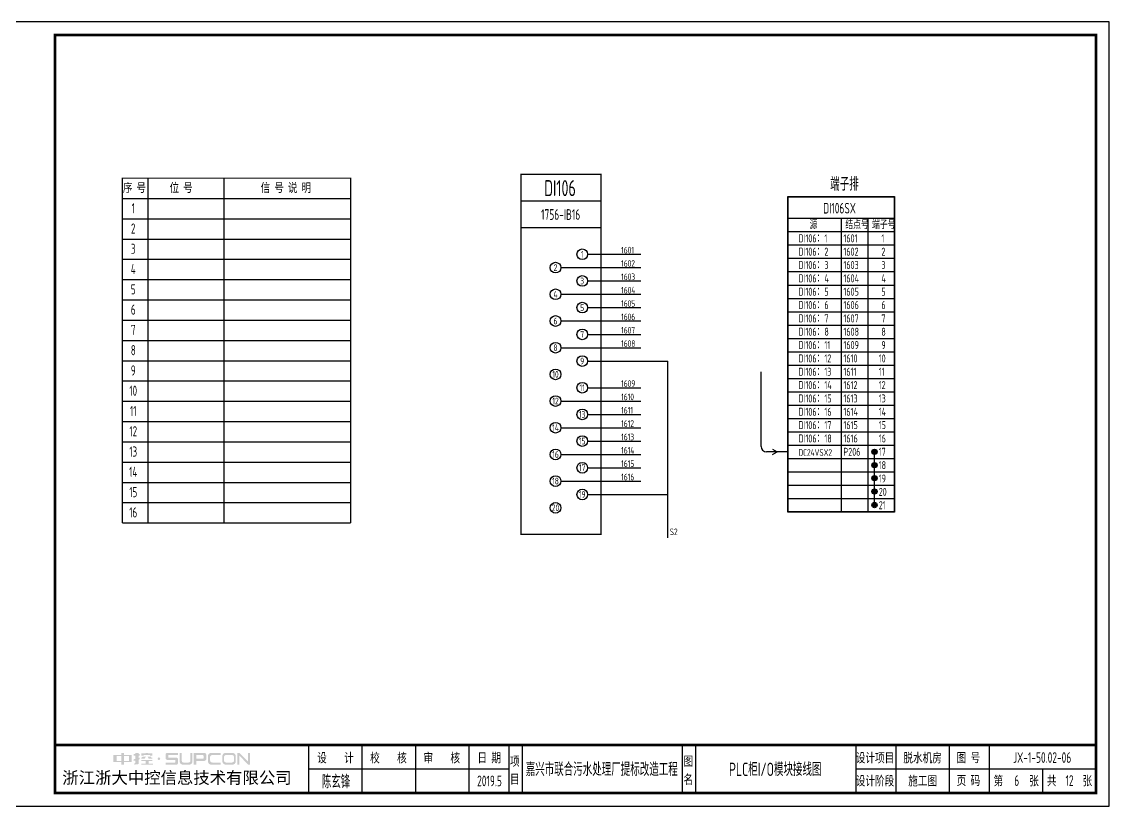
# Model space of a CAD drawing. Header units: millimetres. Extents: x 30557 to 235556, y -116603 to -73383.
# Drawn here: x 106851 to 110926, y -79651 to -76711 of the extents above; entities that cross this region are included whole.
import ezdxf
from ezdxf.enums import TextEntityAlignment as Align

# ---------------------------------------------------------------- set-up
doc = ezdxf.new("R2010")
doc.units = ezdxf.units.MM
doc.layers.add('1', color=3, linetype='Continuous')
doc.layers.add('符号层', color=3, linetype='Continuous')
doc.layers.add('_Drawing', color=7, linetype='Continuous', lineweight=25)
doc.styles.add('supcon', font='sceie.shx', dxfattribs={"width": 0.75, "height": 40, "bigfont": 'sceic.shx'})
doc.styles.add('Title', font='', dxfattribs={"height": 45})
doc.styles.get('Title').set_extended_font_data('SimHei')

# ---------------------------------------------------------------- blocks, each defined once
blk = doc.blocks.new('中控·SUPCON')
at = {"linetype": 'Continuous'}
h = blk.add_hatch(color=2, dxfattribs=at)
h.dxf.hatch_style = 1
h.paths.add_polyline_path([(34, 33), (20, 33), (20, 37), (15, 37), (15, 36), (15, 33), (0, 33), (0, 20), (13, 20), (15, 20), (15, 15), (20, 15), (20, 20), (22, 20), (34, 20)])
h.paths.add_polyline_path([(20, 30), (20, 31), (29, 31), (29, 22), (20, 22)], flags=16)
h.paths.add_polyline_path([(15, 30), (15, 22), (6, 22), (6, 31), (15, 31)], flags=16)
h.paths.add_polyline_path([(47, 32), (49, 32), (49, 35), (47, 35), (47, 37), (41, 37), (41, 35), (38, 35), (38, 32), (41, 32), (41, 25.8), (38, 25), (38, 22), (41, 22.8), (41, 18.3), (39, 17), (39, 15), (47, 16), (47, 24.5), (49, 25), (49, 28), (47, 27.5)])
h.paths.add_polyline_path([(61, 30), (55, 30), (52, 28), (52, 26), (58, 26)])
h.paths.add_polyline_path([(73, 28), (71, 28), (70, 30), (64, 30), (66, 26), (73, 26)])
h.paths.add_polyline_path([(73, 36), (64.6, 36), (64.6, 37), (60.4, 37), (60.4, 36), (52, 36), (52, 32), (56.8, 32), (56.8, 33.1), (68.2, 33.1), (68.2, 32), (73, 32)])
h.paths.add_polyline_path([(66, 22), (73, 22), (73, 24), (52, 24), (52, 22), (60, 22), (60, 17), (52, 17), (52, 15), (74, 15), (74, 17), (66, 17)])
h.paths.add_polyline_path([(82.7, 26.1, 1), (87.6, 26.1, 1)])
h.paths.add_polyline_path([(118, 28), (103.5, 28, -0.414214), (102.5, 29), (102.5, 32, -0.414214), (103.5, 33), (121, 33), (121, 37), (100.5, 37, 0.414214), (97.5, 34), (97.5, 27, 0.414214), (100.5, 24), (115, 24, -0.414214), (116, 23), (116, 20, -0.414214), (115, 19), (97.5, 19), (97.5, 15), (118, 15, 0.414214), (121, 18), (121, 25, 0.414214)])
h.paths.add_polyline_path([(128, 37), (124, 37), (124, 36), (124, 21, 0.414214), (130, 15), (142, 15, 0.414214), (148, 21), (148, 37), (144, 37), (144, 22, -0.414214), (141, 19), (131, 19, -0.414214), (128, 22)])
h.paths.add_polyline_path([(174, 26), (174, 33, 0.414214), (170, 37), (150, 37), (150, 36), (150, 15), (155, 15), (155, 22), (170, 22, 0.414214)])
h.paths.add_polyline_path([(167, 26), (155, 26), (155, 33), (167, 33, -0.414214), (169, 31), (169, 28, -0.414214)], flags=16)
h.paths.add_polyline_path([(201, 19), (185, 19, -0.414214), (181, 23), (181, 29, -0.414214), (185, 33), (201, 33), (201, 37), (183, 37, 0.414214), (177, 31), (177, 21, 0.414214), (183, 15), (201, 15)])
h.paths.add_polyline_path([(229, 21), (229, 31, 0.414214), (223, 37), (210, 37, 0.414214), (204, 31), (204, 21, 0.414214), (210, 15), (223, 15, 0.414214)])
h.paths.add_polyline_path([(207, 23), (207, 29, -0.414214), (211, 33), (222, 33, -0.414214), (226, 29), (226, 23, -0.414214), (222, 19), (211, 19, -0.414214)], flags=16)
h.paths.add_polyline_path([(236, 32.1), (252, 15), (256, 15), (256, 37), (252, 37), (252, 21), (236, 37), (232, 37), (232, 36), (232, 15), (236, 15)])
h = blk.add_hatch(color=2, dxfattribs=at)
h.dxf.hatch_style = 1
h.paths.add_polyline_path([(34, 33), (20, 33), (20, 37), (15, 37), (15, 36), (15, 33), (0, 33), (0, 20), (13, 20), (15, 20), (15, 15), (20, 15), (20, 20), (22, 20), (34, 20)])
h.paths.add_polyline_path([(20, 30), (20, 31), (29, 31), (29, 22), (20, 22)], flags=16)
h.paths.add_polyline_path([(15, 30), (15, 22), (6, 22), (6, 31), (15, 31)], flags=16)
h.paths.add_polyline_path([(47, 32), (49, 32), (49, 35), (47, 35), (47, 37), (41, 37), (41, 35), (38, 35), (38, 32), (41, 32), (41, 25.8), (38, 25), (38, 22), (41, 22.8), (41, 18.3), (39, 17), (39, 15), (47, 16), (47, 24.5), (49, 25), (49, 28), (47, 27.5)])
h.paths.add_polyline_path([(61, 30), (55, 30), (52, 28), (52, 26), (58, 26)])
h.paths.add_polyline_path([(73, 28), (71, 28), (70, 30), (64, 30), (66, 26), (73, 26)])
h.paths.add_polyline_path([(73, 36), (64.6, 36), (64.6, 37), (60.4, 37), (60.4, 36), (52, 36), (52, 32), (56.8, 32), (56.8, 33.1), (68.2, 33.1), (68.2, 32), (73, 32)])
h.paths.add_polyline_path([(66, 22), (73, 22), (73, 24), (52, 24), (52, 22), (60, 22), (60, 17), (52, 17), (52, 15), (74, 15), (74, 17), (66, 17)])
h.paths.add_polyline_path([(82.7, 26.1, 1), (87.6, 26.1, 1)])
h.paths.add_polyline_path([(118, 28), (103.5, 28, -0.414214), (102.5, 29), (102.5, 32, -0.414214), (103.5, 33), (121, 33), (121, 37), (100.5, 37, 0.414214), (97.5, 34), (97.5, 27, 0.414214), (100.5, 24), (115, 24, -0.414214), (116, 23), (116, 20, -0.414214), (115, 19), (97.5, 19), (97.5, 15), (118, 15, 0.414214), (121, 18), (121, 25, 0.414214)])
h.paths.add_polyline_path([(128, 37), (124, 37), (124, 36), (124, 21, 0.414214), (130, 15), (142, 15, 0.414214), (148, 21), (148, 37), (144, 37), (144, 22, -0.414214), (141, 19), (131, 19, -0.414214), (128, 22)])
h.paths.add_polyline_path([(174, 26), (174, 33, 0.414214), (170, 37), (150, 37), (150, 36), (150, 15), (155, 15), (155, 22), (170, 22, 0.414214)])
h.paths.add_polyline_path([(167, 26), (155, 26), (155, 33), (167, 33, -0.414214), (169, 31), (169, 28, -0.414214)], flags=16)
h.paths.add_polyline_path([(201, 19), (185, 19, -0.414214), (181, 23), (181, 29, -0.414214), (185, 33), (201, 33), (201, 37), (183, 37, 0.414214), (177, 31), (177, 21, 0.414214), (183, 15), (201, 15)])
h.paths.add_polyline_path([(229, 21), (229, 31, 0.414214), (223, 37), (210, 37, 0.414214), (204, 31), (204, 21, 0.414214), (210, 15), (223, 15, 0.414214)])
h.paths.add_polyline_path([(207, 23), (207, 29, -0.414214), (211, 33), (222, 33, -0.414214), (226, 29), (226, 23, -0.414214), (222, 19), (211, 19, -0.414214)], flags=16)
h.paths.add_polyline_path([(236, 32.1), (252, 15), (256, 15), (256, 37), (252, 37), (252, 21), (236, 37), (232, 37), (232, 36), (232, 15), (236, 15)])
h = blk.add_hatch(color=2, dxfattribs=at)
h.dxf.hatch_style = 1
h.paths.add_polyline_path([(34, 33), (20, 33), (20, 37), (15, 37), (15, 36), (15, 33), (0, 33), (0, 20), (13, 20), (15, 20), (15, 15), (20, 15), (20, 20), (22, 20), (34, 20)])
h.paths.add_polyline_path([(20, 30), (20, 31), (29, 31), (29, 22), (20, 22)], flags=16)
h.paths.add_polyline_path([(15, 30), (15, 22), (6, 22), (6, 31), (15, 31)], flags=16)
h.paths.add_polyline_path([(47, 32), (49, 32), (49, 35), (47, 35), (47, 37), (41, 37), (41, 35), (38, 35), (38, 32), (41, 32), (41, 25.8), (38, 25), (38, 22), (41, 22.8), (41, 18.3), (39, 17), (39, 15), (47, 16), (47, 24.5), (49, 25), (49, 28), (47, 27.5)])
h.paths.add_polyline_path([(61, 30), (55, 30), (52, 28), (52, 26), (58, 26)])
h.paths.add_polyline_path([(73, 28), (71, 28), (70, 30), (64, 30), (66, 26), (73, 26)])
h.paths.add_polyline_path([(73, 36), (64.6, 36), (64.6, 37), (60.4, 37), (60.4, 36), (52, 36), (52, 32), (56.8, 32), (56.8, 33.1), (68.2, 33.1), (68.2, 32), (73, 32)])
h.paths.add_polyline_path([(66, 22), (73, 22), (73, 24), (52, 24), (52, 22), (60, 22), (60, 17), (52, 17), (52, 15), (74, 15), (74, 17), (66, 17)])
h.paths.add_polyline_path([(82.7, 26.1, 1), (87.6, 26.1, 1)])
h.paths.add_polyline_path([(118, 28), (103.5, 28, -0.414214), (102.5, 29), (102.5, 32, -0.414214), (103.5, 33), (121, 33), (121, 37), (100.5, 37, 0.414214), (97.5, 34), (97.5, 27, 0.414214), (100.5, 24), (115, 24, -0.414214), (116, 23), (116, 20, -0.414214), (115, 19), (97.5, 19), (97.5, 15), (118, 15, 0.414214), (121, 18), (121, 25, 0.414214)])
h.paths.add_polyline_path([(128, 37), (124, 37), (124, 36), (124, 21, 0.414214), (130, 15), (142, 15, 0.414214), (148, 21), (148, 37), (144, 37), (144, 22, -0.414214), (141, 19), (131, 19, -0.414214), (128, 22)])
h.paths.add_polyline_path([(174, 26), (174, 33, 0.414214), (170, 37), (150, 37), (150, 36), (150, 15), (155, 15), (155, 22), (170, 22, 0.414214)])
h.paths.add_polyline_path([(167, 26), (155, 26), (155, 33), (167, 33, -0.414214), (169, 31), (169, 28, -0.414214)], flags=16)
h.paths.add_polyline_path([(201, 19), (185, 19, -0.414214), (181, 23), (181, 29, -0.414214), (185, 33), (201, 33), (201, 37), (183, 37, 0.414214), (177, 31), (177, 21, 0.414214), (183, 15), (201, 15)])
h.paths.add_polyline_path([(229, 21), (229, 31, 0.414214), (223, 37), (210, 37, 0.414214), (204, 31), (204, 21, 0.414214), (210, 15), (223, 15, 0.414214)])
h.paths.add_polyline_path([(207, 23), (207, 29, -0.414214), (211, 33), (222, 33, -0.414214), (226, 29), (226, 23, -0.414214), (222, 19), (211, 19, -0.414214)], flags=16)
h.paths.add_polyline_path([(236, 32.1), (252, 15), (256, 15), (256, 37), (252, 37), (252, 21), (236, 37), (232, 37), (232, 36), (232, 15), (236, 15)])
h = blk.add_hatch(color=2, dxfattribs=at)
h.dxf.hatch_style = 1
h.paths.add_polyline_path([(34, 33), (20, 33), (20, 37), (15, 37), (15, 36), (15, 33), (0, 33), (0, 20), (13, 20), (15, 20), (15, 15), (20, 15), (20, 20), (22, 20), (34, 20)])
h.paths.add_polyline_path([(20, 30), (20, 31), (29, 31), (29, 22), (20, 22)], flags=16)
h.paths.add_polyline_path([(15, 30), (15, 22), (6, 22), (6, 31), (15, 31)], flags=16)
h.paths.add_polyline_path([(47, 32), (49, 32), (49, 35), (47, 35), (47, 37), (41, 37), (41, 35), (38, 35), (38, 32), (41, 32), (41, 25.8), (38, 25), (38, 22), (41, 22.8), (41, 18.3), (39, 17), (39, 15), (47, 16), (47, 24.5), (49, 25), (49, 28), (47, 27.5)])
h.paths.add_polyline_path([(61, 30), (55, 30), (52, 28), (52, 26), (58, 26)])
h.paths.add_polyline_path([(73, 28), (71, 28), (70, 30), (64, 30), (66, 26), (73, 26)])
h.paths.add_polyline_path([(73, 36), (64.6, 36), (64.6, 37), (60.4, 37), (60.4, 36), (52, 36), (52, 32), (56.8, 32), (56.8, 33.1), (68.2, 33.1), (68.2, 32), (73, 32)])
h.paths.add_polyline_path([(66, 22), (73, 22), (73, 24), (52, 24), (52, 22), (60, 22), (60, 17), (52, 17), (52, 15), (74, 15), (74, 17), (66, 17)])
h.paths.add_polyline_path([(82.7, 26.1, 1), (87.6, 26.1, 1)])
h.paths.add_polyline_path([(118, 28), (103.5, 28, -0.414214), (102.5, 29), (102.5, 32, -0.414214), (103.5, 33), (121, 33), (121, 37), (100.5, 37, 0.414214), (97.5, 34), (97.5, 27, 0.414214), (100.5, 24), (115, 24, -0.414214), (116, 23), (116, 20, -0.414214), (115, 19), (97.5, 19), (97.5, 15), (118, 15, 0.414214), (121, 18), (121, 25, 0.414214)])
h.paths.add_polyline_path([(128, 37), (124, 37), (124, 36), (124, 21, 0.414214), (130, 15), (142, 15, 0.414214), (148, 21), (148, 37), (144, 37), (144, 22, -0.414214), (141, 19), (131, 19, -0.414214), (128, 22)])
h.paths.add_polyline_path([(174, 26), (174, 33, 0.414214), (170, 37), (150, 37), (150, 36), (150, 15), (155, 15), (155, 22), (170, 22, 0.414214)])
h.paths.add_polyline_path([(167, 26), (155, 26), (155, 33), (167, 33, -0.414214), (169, 31), (169, 28, -0.414214)], flags=16)
h.paths.add_polyline_path([(201, 19), (185, 19, -0.414214), (181, 23), (181, 29, -0.414214), (185, 33), (201, 33), (201, 37), (183, 37, 0.414214), (177, 31), (177, 21, 0.414214), (183, 15), (201, 15)])
h.paths.add_polyline_path([(229, 21), (229, 31, 0.414214), (223, 37), (210, 37, 0.414214), (204, 31), (204, 21, 0.414214), (210, 15), (223, 15, 0.414214)])
h.paths.add_polyline_path([(207, 23), (207, 29, -0.414214), (211, 33), (222, 33, -0.414214), (226, 29), (226, 23, -0.414214), (222, 19), (211, 19, -0.414214)], flags=16)
h.paths.add_polyline_path([(236, 32.1), (252, 15), (256, 15), (256, 37), (252, 37), (252, 21), (236, 37), (232, 37), (232, 36), (232, 15), (236, 15)])
h = blk.add_hatch(color=2, dxfattribs=at)
h.dxf.hatch_style = 1
h.paths.add_polyline_path([(34, 33), (20, 33), (20, 37), (15, 37), (15, 36), (15, 33), (0, 33), (0, 20), (13, 20), (15, 20), (15, 15), (20, 15), (20, 20), (22, 20), (34, 20)])
h.paths.add_polyline_path([(20, 30), (20, 31), (29, 31), (29, 22), (20, 22)], flags=16)
h.paths.add_polyline_path([(15, 30), (15, 22), (6, 22), (6, 31), (15, 31)], flags=16)
h.paths.add_polyline_path([(47, 32), (49, 32), (49, 35), (47, 35), (47, 37), (41, 37), (41, 35), (38, 35), (38, 32), (41, 32), (41, 25.8), (38, 25), (38, 22), (41, 22.8), (41, 18.3), (39, 17), (39, 15), (47, 16), (47, 24.5), (49, 25), (49, 28), (47, 27.5)])
h.paths.add_polyline_path([(61, 30), (55, 30), (52, 28), (52, 26), (58, 26)])
h.paths.add_polyline_path([(73, 28), (71, 28), (70, 30), (64, 30), (66, 26), (73, 26)])
h.paths.add_polyline_path([(73, 36), (64.6, 36), (64.6, 37), (60.4, 37), (60.4, 36), (52, 36), (52, 32), (56.8, 32), (56.8, 33.1), (68.2, 33.1), (68.2, 32), (73, 32)])
h.paths.add_polyline_path([(66, 22), (73, 22), (73, 24), (52, 24), (52, 22), (60, 22), (60, 17), (52, 17), (52, 15), (74, 15), (74, 17), (66, 17)])
h.paths.add_polyline_path([(82.7, 26.1, 1), (87.6, 26.1, 1)])
h.paths.add_polyline_path([(118, 28), (103.5, 28, -0.414214), (102.5, 29), (102.5, 32, -0.414214), (103.5, 33), (121, 33), (121, 37), (100.5, 37, 0.414214), (97.5, 34), (97.5, 27, 0.414214), (100.5, 24), (115, 24, -0.414214), (116, 23), (116, 20, -0.414214), (115, 19), (97.5, 19), (97.5, 15), (118, 15, 0.414214), (121, 18), (121, 25, 0.414214)])
h.paths.add_polyline_path([(128, 37), (124, 37), (124, 36), (124, 21, 0.414214), (130, 15), (142, 15, 0.414214), (148, 21), (148, 37), (144, 37), (144, 22, -0.414214), (141, 19), (131, 19, -0.414214), (128, 22)])
h.paths.add_polyline_path([(174, 26), (174, 33, 0.414214), (170, 37), (150, 37), (150, 36), (150, 15), (155, 15), (155, 22), (170, 22, 0.414214)])
h.paths.add_polyline_path([(167, 26), (155, 26), (155, 33), (167, 33, -0.414214), (169, 31), (169, 28, -0.414214)], flags=16)
h.paths.add_polyline_path([(201, 19), (185, 19, -0.414214), (181, 23), (181, 29, -0.414214), (185, 33), (201, 33), (201, 37), (183, 37, 0.414214), (177, 31), (177, 21, 0.414214), (183, 15), (201, 15)])
h.paths.add_polyline_path([(229, 21), (229, 31, 0.414214), (223, 37), (210, 37, 0.414214), (204, 31), (204, 21, 0.414214), (210, 15), (223, 15, 0.414214)])
h.paths.add_polyline_path([(207, 23), (207, 29, -0.414214), (211, 33), (222, 33, -0.414214), (226, 29), (226, 23, -0.414214), (222, 19), (211, 19, -0.414214)], flags=16)
h.paths.add_polyline_path([(236, 32.1), (252, 15), (256, 15), (256, 37), (252, 37), (252, 21), (236, 37), (232, 37), (232, 36), (232, 15), (236, 15)])
h = blk.add_hatch(color=2, dxfattribs=at)
h.dxf.hatch_style = 1
h.paths.add_polyline_path([(34, 33), (20, 33), (20, 37), (15, 37), (15, 36), (15, 33), (0, 33), (0, 20), (13, 20), (15, 20), (15, 15), (20, 15), (20, 20), (22, 20), (34, 20)])
h.paths.add_polyline_path([(20, 30), (20, 31), (29, 31), (29, 22), (20, 22)], flags=16)
h.paths.add_polyline_path([(15, 30), (15, 22), (6, 22), (6, 31), (15, 31)], flags=16)
h.paths.add_polyline_path([(47, 32), (49, 32), (49, 35), (47, 35), (47, 37), (41, 37), (41, 35), (38, 35), (38, 32), (41, 32), (41, 25.8), (38, 25), (38, 22), (41, 22.8), (41, 18.3), (39, 17), (39, 15), (47, 16), (47, 24.5), (49, 25), (49, 28), (47, 27.5)])
h.paths.add_polyline_path([(61, 30), (55, 30), (52, 28), (52, 26), (58, 26)])
h.paths.add_polyline_path([(73, 28), (71, 28), (70, 30), (64, 30), (66, 26), (73, 26)])
h.paths.add_polyline_path([(73, 36), (64.6, 36), (64.6, 37), (60.4, 37), (60.4, 36), (52, 36), (52, 32), (56.8, 32), (56.8, 33.1), (68.2, 33.1), (68.2, 32), (73, 32)])
h.paths.add_polyline_path([(66, 22), (73, 22), (73, 24), (52, 24), (52, 22), (60, 22), (60, 17), (52, 17), (52, 15), (74, 15), (74, 17), (66, 17)])
h.paths.add_polyline_path([(82.7, 26.1, 1), (87.6, 26.1, 1)])
h.paths.add_polyline_path([(118, 28), (103.5, 28, -0.414214), (102.5, 29), (102.5, 32, -0.414214), (103.5, 33), (121, 33), (121, 37), (100.5, 37, 0.414214), (97.5, 34), (97.5, 27, 0.414214), (100.5, 24), (115, 24, -0.414214), (116, 23), (116, 20, -0.414214), (115, 19), (97.5, 19), (97.5, 15), (118, 15, 0.414214), (121, 18), (121, 25, 0.414214)])
h.paths.add_polyline_path([(128, 37), (124, 37), (124, 36), (124, 21, 0.414214), (130, 15), (142, 15, 0.414214), (148, 21), (148, 37), (144, 37), (144, 22, -0.414214), (141, 19), (131, 19, -0.414214), (128, 22)])
h.paths.add_polyline_path([(174, 26), (174, 33, 0.414214), (170, 37), (150, 37), (150, 36), (150, 15), (155, 15), (155, 22), (170, 22, 0.414214)])
h.paths.add_polyline_path([(167, 26), (155, 26), (155, 33), (167, 33, -0.414214), (169, 31), (169, 28, -0.414214)], flags=16)
h.paths.add_polyline_path([(201, 19), (185, 19, -0.414214), (181, 23), (181, 29, -0.414214), (185, 33), (201, 33), (201, 37), (183, 37, 0.414214), (177, 31), (177, 21, 0.414214), (183, 15), (201, 15)])
h.paths.add_polyline_path([(229, 21), (229, 31, 0.414214), (223, 37), (210, 37, 0.414214), (204, 31), (204, 21, 0.414214), (210, 15), (223, 15, 0.414214)])
h.paths.add_polyline_path([(207, 23), (207, 29, -0.414214), (211, 33), (222, 33, -0.414214), (226, 29), (226, 23, -0.414214), (222, 19), (211, 19, -0.414214)], flags=16)
h.paths.add_polyline_path([(236, 32.1), (252, 15), (256, 15), (256, 37), (252, 37), (252, 21), (236, 37), (232, 37), (232, 36), (232, 15), (236, 15)])
blk = doc.blocks.new('supcon图框')
at = {"linetype": 'Continuous'}
for p, q in [((6145.7, 4361.7), (1987.7, 4361.7)), ((1987.7, 4361.7), (1987.7, 1421.7)), ((6145.7, 1421.7), (6145.7, 4361.7)), ((1987.7, 1421.7), (6145.7, 1421.7))]:
    blk.add_line(p, q, dxfattribs=at)
for p, q in [((3145.7, 1651.7), (3145.7, 1471.7)), ((3345.7, 1651.7), (3345.7, 1471.7)), ((3545.7, 1651.7), (3545.7, 1471.7)), ((3745.7, 1651.7), (3745.7, 1471.7)), ((3895.7, 1651.7), (3895.7, 1471.7)), ((3945.7, 1651.7), (3945.7, 1471.7)), ((4545.7, 1651.7), (4545.7, 1471.7)), ((4595.7, 1651.7), (4595.7, 1471.7)), ((5195.7, 1651.7), (5195.7, 1471.7)), ((5345.7, 1651.7), (5345.7, 1471.7)), ((5545.7, 1651.7), (5545.7, 1471.7)), ((5695.7, 1651.7), (5695.7, 1471.7)), ((3145.7, 1561.7), (3895.7, 1561.7)), ((5195.7, 1561.7), (6095.7, 1561.7)), ((5895.7, 1561.7), (5895.7, 1471.7))]:
    blk.add_line(p, q)
at = {"linetype": 'Continuous', "const_width": 10}
blk.add_lwpolyline([(2195.7, 4311.7), (6095.7, 4311.7), (6095.7, 1471.7), (2195.7, 1471.7)], close=True, dxfattribs=at)
blk.add_lwpolyline([(2195.7, 1651.7), (6095.7, 1651.7)], dxfattribs=at)
at = {"linetype": 'Continuous', "xscale": 2, "yscale": 2, "zscale": 2}
blk.add_blockref('中控·SUPCON', (2414.6, 1547.7), dxfattribs=at)
at = {"style": 'supcon', "width": 0.75}
for s, p in [('设    计', (3246.2, 1604.2)), ('校    核', (3444.8, 1604.2)), ('审    核', (3644.5, 1604.2)), ('日 期', (3822.5, 1604.2)), ('项', (3918.2, 1590.7)), ('图', (4568.2, 1590.7)), ('设计项目', (5268, 1604.2)), ('图 号', (5618, 1604.2)), ('目', (3918.2, 1522.9)), ('名', (4568.2, 1522.9)), ('设计阶段', (5268, 1518.1)), ('施工图', (5446.5, 1518.1)), ('页 码', (5618, 1518.1)), ('第      张', (5797, 1518.1)), ('共      张', (5997, 1518.1))]:
    blk.add_text(s, height=40, dxfattribs=at).set_placement(p, align=Align.MIDDLE)
at = {"style": 'Title'}
blk.add_text('浙江浙大中控信息技术有限公司', height=45, dxfattribs=at).set_placement((2222.8, 1506.2))
blk = doc.blocks.new('DI端子_21')
at = {"lineweight": -3}
h = blk.add_hatch(color=256, dxfattribs=at)
h.dxf.hatch_style = 1
h.paths.add_polyline_path([(22665.3, -15581.6, 1), (22645.3, -15581.6, 1)])
h = blk.add_hatch(color=256, dxfattribs=at)
h.dxf.hatch_style = 1
h.paths.add_polyline_path([(22665.3, -15631.6, 1), (22645.3, -15631.6, 1)])
h = blk.add_hatch(color=256, dxfattribs=at)
h.dxf.hatch_style = 1
h.paths.add_polyline_path([(22665.3, -15680.3, 1), (22645.3, -15680.3, 1)])
h = blk.add_hatch(color=256, dxfattribs=at)
h.dxf.hatch_style = 1
h.paths.add_polyline_path([(22665.3, -15730.3, 1), (22645.3, -15730.3, 1)])
h = blk.add_hatch(color=256, dxfattribs=at)
h.dxf.hatch_style = 1
h.paths.add_polyline_path([(22665.3, -15780.9, 1), (22645.3, -15780.9, 1)])
for p, q in [((22330.3, -14626.4), (22330.3, -15806.4)), ((22730.3, -14626.4), (22330.3, -14626.4)), ((22730.3, -15806.4), (22730.3, -14626.4)), ((22530.3, -14706.4), (22530.3, -15806.4)), ((22630.3, -14706.4), (22630.3, -15806.4)), ((22330.3, -14756.4), (22730.3, -14756.4)), ((22330.3, -14806.4), (22730.3, -14806.4)), ((22330.3, -14856.4), (22730.3, -14856.4)), ((22330.3, -14906.4), (22730.3, -14906.4)), ((22330.3, -14956.4), (22730.3, -14956.4)), ((22330.3, -15006.4), (22730.3, -15006.4)), ((22330.3, -15056.4), (22730.3, -15056.4)), ((22330.3, -15106.4), (22730.3, -15106.4)), ((22330.3, -15156.4), (22730.3, -15156.4)), ((22330.3, -15206.4), (22730.3, -15206.4)), ((22330.3, -15256.4), (22730.3, -15256.4)), ((22330.3, -15306.4), (22730.3, -15306.4)), ((22330.3, -15356.4), (22730.3, -15356.4)), ((22330.3, -15406.4), (22730.3, -15406.4)), ((22330.3, -15456.4), (22730.3, -15456.4)), ((22330.3, -15506.4), (22730.3, -15506.4)), ((22330.3, -15556.4), (22730.3, -15556.4)), ((22330.3, -15606.4), (22730.3, -15606.4)), ((22330.3, -15656.4), (22730.3, -15656.4)), ((22330.3, -15706.4), (22730.3, -15706.4)), ((22330.3, -15756.4), (22730.3, -15756.4)), ((22330.3, -15806.4), (22730.3, -15806.4))]:
    blk.add_line(p, q, dxfattribs=at)
for p, q in [((22330.3, -14626.4), (22730.3, -14626.4)), ((22330.3, -15806.4), (22330.3, -14626.4)), ((22730.3, -14626.4), (22730.3, -15806.4)), ((22655.3, -15780.9), (22654.8, -15580.8))]:
    blk.add_line(p, q)
at = {"color": 37, "linetype": 'Continuous'}
for p, q in [((22230.3, -15561.4), (22230.3, -15281.4)), ((22330.3, -15581.4), (22250.3, -15581.4)), ((22273, -15571.4), (22290.3, -15581.4)), ((22273, -15591.4), (22290.3, -15581.4))]:
    blk.add_line(p, q, dxfattribs=at)
at = {"const_width": 5}
blk.add_lwpolyline([(22330.3, -14626.4), (22730.3, -14626.4), (22730.3, -15806.4), (22330.3, -15806.4), (22330.3, -14626.4)], dxfattribs=at)
at = {"lineweight": -3, "const_width": 5}
blk.add_lwpolyline([(22330.3, -14706.4), (22730.3, -14706.4)], dxfattribs=at)
at = {"lineweight": -3}
for centre in [(22655.3, -15581.6), (22655.3, -15631.6), (22655.3, -15680.3), (22655.3, -15730.3), (22655.3, -15780.9)]:
    blk.add_circle(centre, 10, dxfattribs=at)
at = {"color": 37, "linetype": 'Continuous'}
blk.add_arc((22250.3, -15561.4), 20, 180, 270, dxfattribs=at)
at = {"color": 7, "style": 'supcon', "width": 0.75}
for s, height, p in [('源', 30, (22412.1, -14746.6)), ('结点号', 30, (22545.9, -14746.6)), ('端子号', 30, (22646, -14746.6)), ('1', 30, (22681.1, -14796.6)), ('2', 30, (22681.1, -14846.6)), ('3', 30, (22681.1, -14896.6)), ('4', 30, (22681.1, -14946.6)), ('5', 30, (22681.1, -14996.6)), ('6', 30, (22681.1, -15046.6)), ('7', 30, (22681.1, -15096.6)), ('8', 30, (22681.1, -15146.6)), ('9', 30, (22681.1, -15196.6)), ('10', 30, (22671.1, -15246.6)), ('11', 30, (22671.1, -15296.6)), ('12', 30, (22671.1, -15346.6)), ('13', 30, (22671.1, -15396.6)), ('14', 30, (22671.1, -15446.6)), ('15', 30, (22671.1, -15496.6)), ('16', 30, (22671.1, -15546.6)), ('DC24VSX2', 25, (22370.7, -15596.6)), ('17', 30, (22671.1, -15596.6)), ('18', 30, (22671.1, -15646.6)), ('19', 30, (22671.1, -15696.6)), ('20', 30, (22671.1, -15746.6)), ('21', 30, (22671.1, -15796.6))]:
    blk.add_text(s, height=height, dxfattribs=at).set_placement(p)
at = {"layer": '符号层', "color": 4, "style": 'supcon', "width": 0.75}
blk.add_text('端子排', height=50, dxfattribs=at).set_placement((22489.5, -14602.9))
blk = doc.blocks.new('1769-IB16')
at = {"linetype": 'Continuous'}
for p, q in [((21575.4, -15218.6), (21775.4, -15218.6)), ((21475.4, -15268.6), (21775.4, -15268.6)), ((21575.4, -15318.6), (21775.4, -15318.6)), ((21475.4, -15368.6), (21775.4, -15368.6)), ((21575.4, -15418.6), (21775.4, -15418.6)), ((21475.4, -15468.6), (21775.4, -15468.6)), ((21575.4, -15518.6), (21775.4, -15518.6)), ((21475.4, -15568.6), (21775.4, -15568.6)), ((21575.4, -15718.6), (21775.4, -15718.6)), ((21475.4, -15768.6), (21775.4, -15768.6)), ((21575.4, -15818.6), (21775.4, -15818.6)), ((21475.4, -15868.6), (21775.4, -15868.6)), ((21575.4, -15918.6), (21775.4, -15918.6)), ((21475.4, -15968.6), (21775.4, -15968.6)), ((21575.4, -16018.6), (21775.4, -16018.6)), ((21475.4, -16068.6), (21775.4, -16068.6))]:
    blk.add_line(p, q, dxfattribs=at)
at = {"color": 5, "linetype": 'Continuous'}
for p, q in [((21575.4, -15618.6), (21875.4, -15618.6)), ((21875.4, -16281.5), (21875.4, -15618.6)), ((21575.4, -16118.6), (21875.4, -16118.6))]:
    blk.add_line(p, q, dxfattribs=at)
at = {"linetype": 'Continuous', "const_width": 5}
blk.add_lwpolyline([(21325.4, -14918.6), (21625.4, -14918.6), (21625.4, -16268.6), (21325.4, -16268.6)], close=True, dxfattribs=at)
for points in [[(21325.4, -15018.6), (21625.4, -15018.6)], [(21325.4, -15118.6), (21625.4, -15118.6)]]:
    blk.add_lwpolyline(points, dxfattribs=at)
at = {"lineweight": -3}
for centre in [(21555.4, -15218.6), (21455.4, -15268.6), (21555.4, -15318.6), (21455.4, -15368.6), (21555.4, -15418.6), (21455.4, -15468.6), (21555.4, -15518.6), (21455.4, -15568.6), (21555.4, -15618.6), (21455.4, -15668.6), (21555.4, -15718.6), (21455.4, -15768.6), (21555.4, -15818.6), (21455.4, -15868.6), (21555.4, -15918.6), (21455.4, -15968.6), (21555.4, -16018.6), (21455.4, -16068.6), (21555.4, -16118.6), (21455.4, -16168.6)]:
    blk.add_circle(centre, 20, dxfattribs=at)
at = {"color": 7, "style": 'supcon', "width": 0.75}
blk.add_text('1756-IB16', height=40, dxfattribs=at).set_placement((21474.4, -15069.5), align=Align.MIDDLE)
at = {"style": 'supcon', "width": 0.75}
for s, p in [('1', (21555.1, -15218.6)), ('2', (21455.1, -15268.6)), ('3', (21555.1, -15318.6)), ('4', (21455.1, -15368.6)), ('5', (21555.1, -15418.6)), ('6', (21455.1, -15468.6)), ('7', (21555.1, -15518.6)), ('8', (21455.1, -15568.6)), ('9', (21555.1, -15618.6)), ('10', (21455.1, -15668.6)), ('11', (21555.1, -15718.6)), ('12', (21455.1, -15768.6)), ('13', (21555.1, -15818.6)), ('14', (21455.1, -15868.6)), ('15', (21555.1, -15918.6)), ('16', (21455.1, -15968.6)), ('17', (21555.1, -16018.6)), ('18', (21455.1, -16068.6)), ('19', (21555.1, -16118.6)), ('20', (21455.1, -16168.6))]:
    blk.add_text(s, height=25, dxfattribs=at).set_placement(p, align=Align.MIDDLE)

msp = doc.modelspace()

# ---------------------------------------------------------------- linework, layer by layer
at = {"lineweight": -3}
for p, q in [((107322.8, -77297.1), (107322.8, -78057.1)), ((107607.8, -77297.1), (107607.8, -78057.1)), ((107227.8, -77373.1), (108082.8, -77373.1)), ((107227.8, -77449.1), (108082.8, -77449.1)), ((107227.8, -77525.1), (108082.8, -77525.1)), ((107227.8, -77601.1), (108082.8, -77601.1)), ((107227.8, -77677.1), (108082.8, -77677.1)), ((107227.8, -77753.1), (108082.8, -77753.1)), ((107227.8, -77829.1), (108082.8, -77829.1)), ((107227.8, -77905.1), (108082.8, -77905.1)), ((107227.8, -77981.1), (108082.8, -77981.1)), ((107227.8, -78057.1), (108082.8, -78057.1)), ((107322.8, -78057.1), (107322.8, -78589.1)), ((107607.8, -78057.1), (107607.8, -78589.1)), ((107227.8, -78133.1), (108082.8, -78133.1)), ((107227.8, -78209.1), (108082.8, -78209.1)), ((107227.8, -78285.1), (108082.8, -78285.1)), ((107227.8, -78361.1), (108082.8, -78361.1)), ((107227.8, -78437.1), (108082.8, -78437.1)), ((107227.8, -78513.1), (108082.8, -78513.1)), ((107227.8, -78589.1), (108082.8, -78589.1))]:
    msp.add_line(p, q, dxfattribs=at)
at = {"lineweight": -3, "const_width": 4.75}
msp.add_lwpolyline([(108082.8, -78589.1), (108082.8, -77297.1), (107227.8, -77297.1), (107227.8, -78589.1)], dxfattribs=at)

# ---------------------------------------------------------------- block references
for name, p in [('supcon图框', (104779.8, -81072.6)), ('1769-IB16', (87395.5, -62363.7)), ('DI端子_21', (87390.6, -62741))]:
    msp.add_blockref(name, p)

# ---------------------------------------------------------------- texts
at = {"style": 'supcon', "width": 0.75}
for s, p in [('序 号', (107272.9, -77352.7)), ('位 号', (107448, -77352.7)), ('信 号 说 明', (107840.3, -77352.7)), ('1', (107268.4, -77428.7)), ('2', (107268.4, -77504.7)), ('3', (107268.4, -77580.7)), ('4', (107268.4, -77656.7)), ('5', (107268.4, -77732.7)), ('6', (107268.4, -77808.7)), ('7', (107268.4, -77884.7)), ('8', (107268.4, -77960.7)), ('9', (107268.4, -78036.7)), ('10', (107268.4, -78112.7)), ('11', (107268.4, -78188.7)), ('12', (107268.4, -78264.7)), ('13', (107268.4, -78340.7)), ('14', (107268.4, -78416.7)), ('15', (107268.4, -78492.7)), ('16', (107268.4, -78568.7))]:
    msp.add_text(s, height=38, dxfattribs=at).set_placement(p, align=Align.CENTER)
at = {"color": 3, "style": 'supcon', "width": 0.75}
for s, height, p in [('脱水机房', 40, (110226.2, -79468.3)), ('陈玄锋', 50, (108028.3, -79555.9)), ('2019.5', 40, (108603.3, -79555.9)), ('6', 40, (110578.8, -79554.5)), ('12', 40, (110776.8, -79554.5))]:
    msp.add_text(s, height=height, dxfattribs=at).set_placement(p, align=Align.MIDDLE)
at = {"layer": '1', "style": 'supcon', "width": 0.75}
msp.add_text('DI106SX', height=40, dxfattribs=at).set_placement((109915.1, -77429.5), align=Align.CENTER)
at = {"layer": '_Drawing', "color": 3, "style": 'supcon', "width": 0.75}
for s, height, p in [('DI106', 60, (108867.6, -77334.4)), ('JX-1-50.02-06', 40, (110674, -79468.3)), ('嘉兴市联合污水处理厂提标改造工程', 50, (109023.9, -79509.8)), ('PLC柜I/O模块接线图', 50, (109673.9, -79509.8))]:
    msp.add_text(s, height=height, dxfattribs=at).set_placement(p, align=Align.MIDDLE)
for s, height, p in [('DI106：1', 30, (109761.2, -77537.5)), ('1601', 30, (109929.5, -77537.5)), ('1601', 25, (109096.6, -77579.3)), ('DI106：2', 30, (109761.2, -77587.5)), ('1602', 30, (109929.5, -77587.5)), ('1602', 25, (109096.6, -77629.3)), ('DI106：3', 30, (109761.2, -77637.5)), ('1603', 30, (109929.5, -77637.5)), ('1603', 25, (109096.6, -77679.3)), ('DI106：4', 30, (109761.2, -77687.5)), ('1604', 30, (109929.5, -77687.5)), ('1604', 25, (109096.6, -77729.3)), ('DI106：5', 30, (109761.2, -77737.5)), ('1605', 30, (109929.5, -77737.5)), ('1605', 25, (109096.6, -77779.3)), ('DI106：6', 30, (109761.2, -77787.5)), ('1606', 30, (109929.5, -77787.5)), ('1606', 25, (109096.6, -77829.3)), ('DI106：7', 30, (109761.2, -77837.5)), ('1607', 30, (109929.5, -77837.5)), ('1607', 25, (109096.6, -77879.3)), ('DI106：8', 30, (109761.2, -77887.5)), ('1608', 30, (109929.5, -77887.5)), ('1608', 25, (109096.6, -77929.3)), ('DI106：11', 30, (109761.2, -77937.5)), ('1609', 30, (109929.5, -77937.5)), ('DI106：12', 30, (109761.2, -77987.5)), ('1610', 30, (109929.5, -77987.5)), ('DI106：13', 30, (109761.2, -78037.5)), ('1611', 30, (109929.5, -78037.5)), ('1609', 25, (109096.6, -78079.3)), ('DI106：14', 30, (109761.2, -78087.5)), ('1612', 30, (109929.5, -78087.5)), ('1610', 25, (109096.6, -78129.3)), ('DI106：15', 30, (109761.2, -78137.5)), ('1613', 30, (109929.5, -78137.5)), ('1611', 25, (109096.6, -78179.3)), ('DI106：16', 30, (109761.2, -78187.5)), ('1614', 30, (109929.5, -78187.5)), ('1612', 25, (109096.6, -78229.3)), ('DI106：17', 30, (109761.2, -78237.5)), ('1615', 30, (109929.5, -78237.5)), ('1613', 25, (109096.6, -78279.3)), ('DI106：18', 30, (109761.2, -78287.5)), ('1616', 30, (109929.5, -78287.5)), ('1614', 25, (109096.6, -78329.3)), ('P206', 30, (109929.5, -78337.5)), ('1615', 25, (109096.6, -78379.3)), ('1616', 25, (109096.6, -78429.3)), ('S2', 25, (109278.9, -78634.9))]:
    msp.add_text(s, height=height, dxfattribs=at).set_placement(p)

doc.saveas('drawing.dxf')
